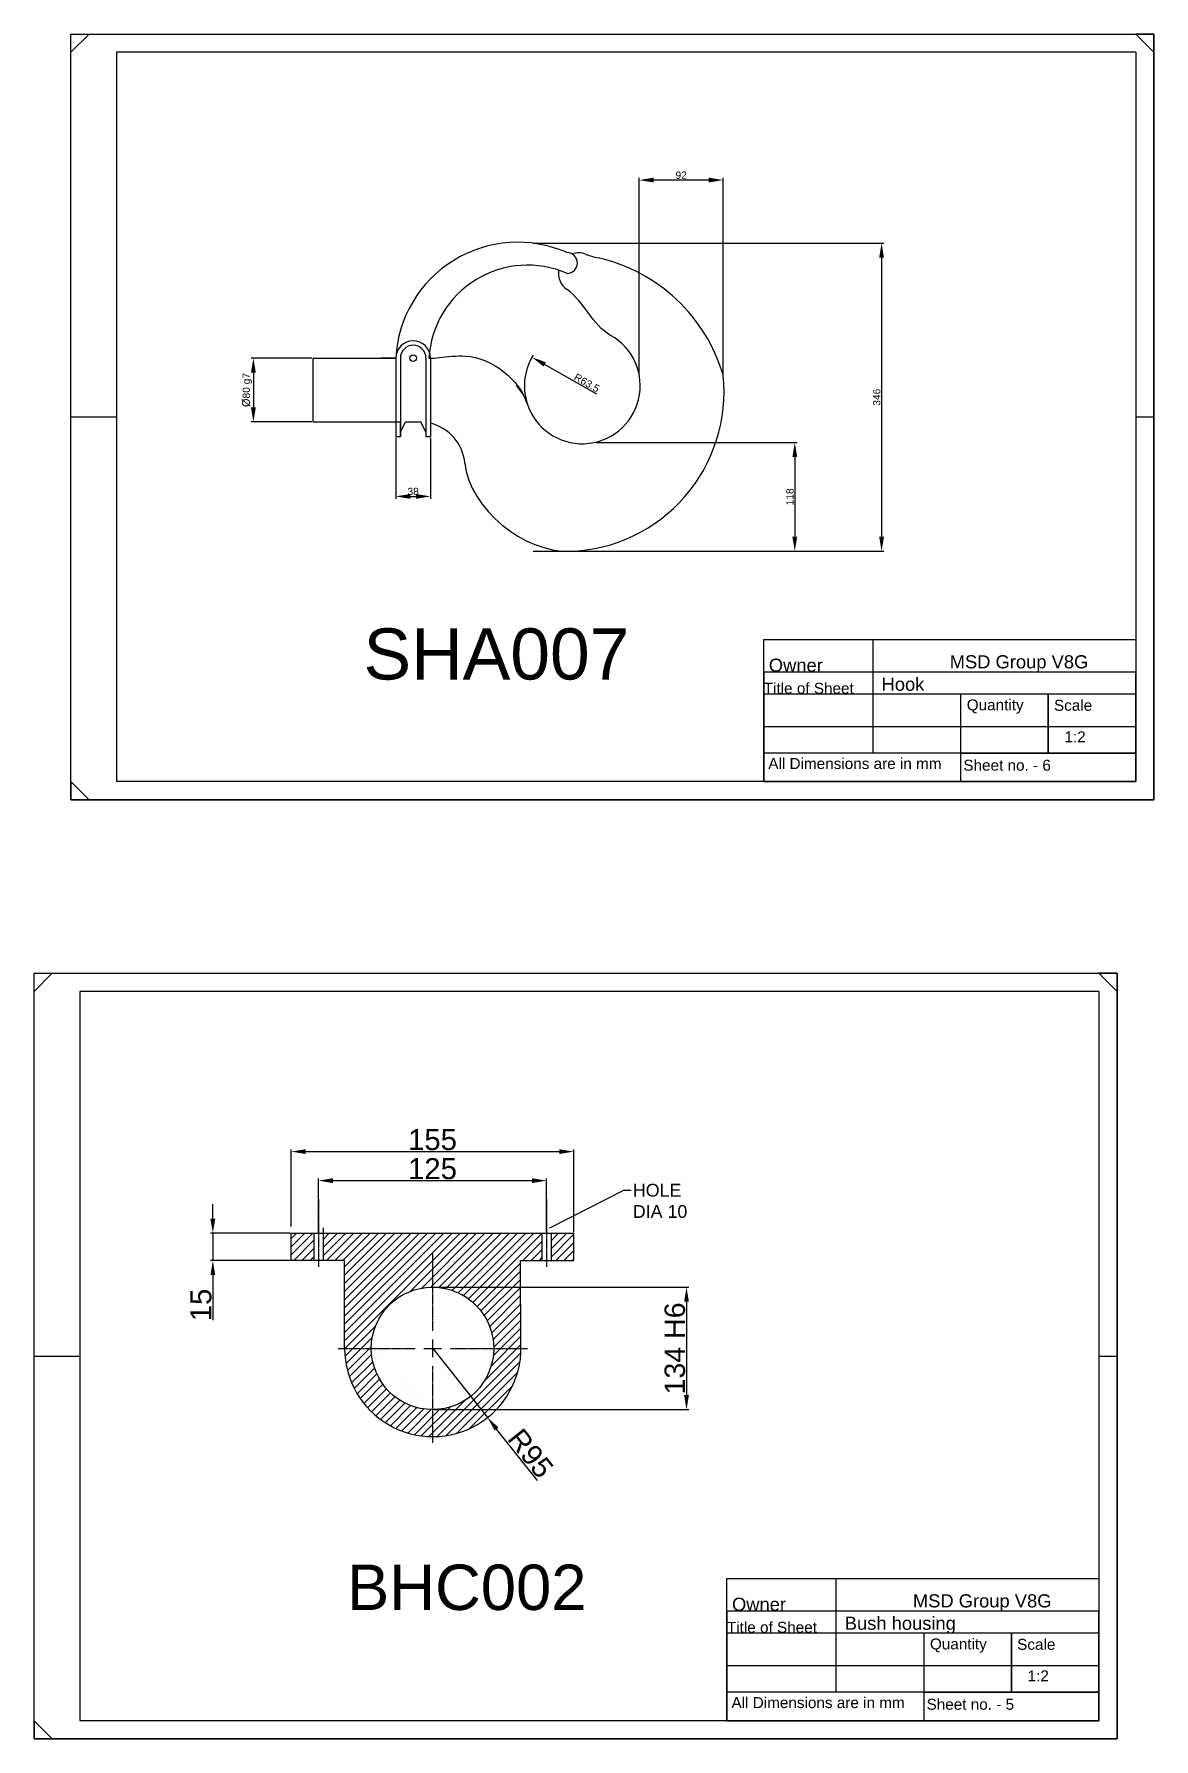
# Model space of a CAD drawing. Header units: inches. Extents: x 6036 to 12138, y -290 to 1789.
# Drawn here: x 6959 to 7574, y 836 to 1771 of the extents above; entities that cross this region are included whole.
import ezdxf
from ezdxf import colors
from ezdxf.entities.mleader import LeaderData, LeaderLine
from ezdxf.math import Vec2, Vec3

# ---------------------------------------------------------------- set-up
doc = ezdxf.new("R2010")
doc.units = ezdxf.units.IN
doc.header["$MEASUREMENT"] = 0
doc.linetypes.add('CENTER2', pattern=[1.125, 0.75, -0.125, 0.125, -0.125])
doc.styles.get("Standard").update_dxf_attribs({"font": 'arial.ttf'})
doc.dimstyles.new('ISO-25', dxfattribs={"dimtxt": 4, "dimasz": 8, "dimexe": 1.25, "dimexo": 0.625, "dimtad": 1, "dimtxsty": 'Standard', "dimcen": 2.5, "dimadec": 0, "dimazin": 0, "dimtfac": 1, "dimtmove": 0, "dimatfit": 3, "dimfxl": 1, "dimarcsym": 0})
pattern_1 = [(45, (5485.6663, 168.6912), (-2.245064, 2.245064), [])]

# ---------------------------------------------------------------- blocks, each defined once
blk = doc.blocks.new('*D36')
at = {"color": 0, "lineweight": -2, "transparency": 16777216}
for p, q in [((7267.51, 1546.64), (7377.95, 1546.64)), ((7376.7, 1538.64), (7376.7, 1494.92)), ((7267.51, 1486.92), (7377.95, 1486.92))]:
    blk.add_line(p, q, dxfattribs=at)
at = {"color": 0, "transparency": 16777216}
for points in [[(7375.36, 1538.64), (7378.03, 1538.64), (7376.7, 1546.64)], [(7375.36, 1494.92), (7378.03, 1494.92), (7376.7, 1486.92)]]:
    blk.add_solid(points, dxfattribs=at)
at = {"layer": 'Defpoints', "color": 0, "transparency": 16777216}
for p in [(7266.89, 1546.64), (7266.89, 1486.92), (7376.7, 1486.92)]:
    blk.add_point(p, dxfattribs=at)
at = {"color": 0, "transparency": 16777216, "insert": (7374.03, 1516.78), "char_height": 4, "attachment_point": 5, "rotation": 90}
blk.add_mtext('118', dxfattribs=at)
blk = doc.blocks.new('*D37')
at = {"color": 0, "lineweight": -2, "transparency": 16777216}
for p, q in [((7233.28, 1655.97), (7425.54, 1655.97)), ((7424.29, 1647.97), (7424.29, 1494.92)), ((7233.28, 1486.92), (7425.54, 1486.92))]:
    blk.add_line(p, q, dxfattribs=at)
at = {"color": 0, "transparency": 16777216}
for points in [[(7422.96, 1647.97), (7425.63, 1647.97), (7424.29, 1655.97)], [(7422.96, 1494.92), (7425.63, 1494.92), (7424.29, 1486.92)]]:
    blk.add_solid(points, dxfattribs=at)
at = {"layer": 'Defpoints', "color": 0, "transparency": 16777216}
for p in [(7232.65, 1655.97), (7232.65, 1486.92), (7424.29, 1486.92)]:
    blk.add_point(p, dxfattribs=at)
at = {"color": 0, "transparency": 16777216, "insert": (7421.63, 1571.44), "char_height": 4, "attachment_point": 5, "rotation": 90}
blk.add_mtext('346', dxfattribs=at)
blk = doc.blocks.new('*D39')
at = {"color": 0, "lineweight": -2, "transparency": 16777216}
for p, q in [((7291.36, 1584.08), (7291.36, 1691.78)), ((7329.42, 1690.53), (7299.36, 1690.53)), ((7337.42, 1584.08), (7337.42, 1691.78))]:
    blk.add_line(p, q, dxfattribs=at)
at = {"color": 0, "transparency": 16777216}
for points in [[(7299.36, 1691.87), (7299.36, 1689.2), (7291.36, 1690.53)], [(7329.42, 1691.87), (7329.42, 1689.2), (7337.42, 1690.53)]]:
    blk.add_solid(points, dxfattribs=at)
at = {"layer": 'Defpoints', "color": 0, "transparency": 16777216}
for p in [(7291.36, 1690.53), (7291.36, 1583.46), (7337.42, 1583.46)]:
    blk.add_point(p, dxfattribs=at)
at = {"color": 0, "transparency": 16777216, "insert": (7314.39, 1693.2), "char_height": 4, "attachment_point": 5}
blk.add_mtext('92', dxfattribs=at)
blk = doc.blocks.new('*D40')
at = {"color": 0, "lineweight": -2, "transparency": 16777216}
for p, q in [((7157.84, 1549.25), (7157.84, 1515.79)), ((7176.89, 1549.25), (7176.89, 1515.79)), ((7165.84, 1517.04), (7168.89, 1517.04))]:
    blk.add_line(p, q, dxfattribs=at)
at = {"color": 0, "transparency": 16777216}
for points in [[(7165.84, 1518.37), (7165.84, 1515.71), (7157.84, 1517.04)], [(7168.89, 1518.37), (7168.89, 1515.71), (7176.89, 1517.04)]]:
    blk.add_solid(points, dxfattribs=at)
at = {"layer": 'Defpoints', "color": 0, "transparency": 16777216}
for p in [(7157.84, 1549.88), (7176.89, 1549.88), (7176.89, 1517.04)]:
    blk.add_point(p, dxfattribs=at)
at = {"color": 0, "transparency": 16777216, "insert": (7167.36, 1519.71), "char_height": 4, "attachment_point": 5}
blk.add_mtext('38', dxfattribs=at)
blk = doc.blocks.new('*D41')
at = {"color": 0, "lineweight": -2, "transparency": 16777216}
for p, q in [((7111.72, 1592.88), (7078.49, 1592.88)), ((7079.74, 1584.88), (7079.74, 1565.88)), ((7111.72, 1557.88), (7078.49, 1557.88))]:
    blk.add_line(p, q, dxfattribs=at)
at = {"color": 0, "transparency": 16777216}
for points in [[(7078.41, 1584.88), (7081.07, 1584.88), (7079.74, 1592.88)], [(7078.41, 1565.88), (7081.07, 1565.88), (7079.74, 1557.88)]]:
    blk.add_solid(points, dxfattribs=at)
at = {"layer": 'Defpoints', "color": 0, "transparency": 16777216}
for p in [(7112.35, 1592.88), (7079.74, 1557.88), (7112.35, 1557.88)]:
    blk.add_point(p, dxfattribs=at)
at = {"color": 0, "transparency": 16777216, "insert": (7076.28, 1575.38), "char_height": 4, "attachment_point": 5, "rotation": 90}
blk.add_mtext('{\\H1.08333x;Ø}80 g7', dxfattribs=at)
blk = doc.blocks.new('*D38')
at = {"color": 0, "lineweight": -2, "transparency": 16777216}
blk.add_line((7268.04, 1573.17), (7239.5, 1589.42), dxfattribs=at)
blk.add_arc((7260.14, 1577.67), 31.75, 148.07506, 196.72877, dxfattribs=at)
at = {"color": 0, "transparency": 16777216}
blk.add_solid([(7240.16, 1590.58), (7238.84, 1588.27), (7232.55, 1593.38)], dxfattribs=at)
at = {"layer": 'Defpoints', "color": 0, "transparency": 16777216}
for p in [(7232.55, 1593.38), (7260.14, 1577.67)]:
    blk.add_point(p, dxfattribs=at)
at = {"color": 0, "transparency": 16777216, "insert": (7262.62, 1579.32), "char_height": 4, "attachment_point": 5, "rotation": 330.3308}
blk.add_mtext('R63.5', dxfattribs=at)
blk = doc.blocks.new('*U42')
at = {"color": 0, "linetype": 'CENTER2', "transparency": 16777216}
blk.add_line((0, 18.5575), (0, -18.5575), dxfattribs=at)
blk = doc.blocks.new('*U43')
at = {"color": 0, "linetype": 'CENTER2', "transparency": 16777216}
blk.add_line((0, 18.5575), (0, -18.5575), dxfattribs=at)
blk = doc.blocks.new('*D45')
at = {"color": 0, "lineweight": -2, "transparency": 16777216}
for p, q in [((7178.77, 1083.29), (7318.54, 1083.29)), ((7317.29, 1075.29), (7317.29, 1024.14)), ((7178.77, 1016.14), (7318.54, 1016.14))]:
    blk.add_line(p, q, dxfattribs=at)
at = {"color": 0, "transparency": 16777216}
for points in [[(7315.96, 1075.29), (7318.62, 1075.29), (7317.29, 1083.29)], [(7315.96, 1024.14), (7318.62, 1024.14), (7317.29, 1016.14)]]:
    blk.add_solid(points, dxfattribs=at)
at = {"layer": 'Defpoints', "color": 0, "transparency": 16777216}
for p in [(7178.14, 1083.29), (7178.14, 1016.14), (7317.29, 1016.14)]:
    blk.add_point(p, dxfattribs=at)
at = {"color": 0, "transparency": 16777216, "insert": (7310.94, 1049.71), "char_height": 4, "attachment_point": 5, "rotation": 90}
blk.add_mtext('{\\H2.8x;134 H6}', dxfattribs=at)
blk = doc.blocks.new('*U44')
at = {"color": 0, "linetype": 'CENTER2', "transparency": 16777216}
for p, q in [((0, 9.67), (0, 51.87)), ((-51.87, 0), (-9.67, 0)), ((9.67, 0), (51.87, 0)), ((0, -51.87), (0, -9.67))]:
    blk.add_line(p, q, dxfattribs=at)
at = {"color": 0, "linetype": 'Continuous', "transparency": 16777216}
for p, q in [((-4.84, 0), (4.84, 0)), ((0, -4.84), (0, 4.84))]:
    blk.add_line(p, q, dxfattribs=at)
blk = doc.blocks.new('*D46')
at = {"color": 0, "lineweight": -2, "transparency": 16777216}
for p, q in [((7178.14, 1049.72), (7208.17, 1011.79)), ((7235.54, 977.22), (7213.13, 1005.52))]:
    blk.add_line(p, q, dxfattribs=at)
at = {"color": 0, "transparency": 16777216}
blk.add_solid([(7214.18, 1006.35), (7212.09, 1004.69), (7208.17, 1011.79)], dxfattribs=at)
at = {"layer": 'Defpoints', "color": 0, "transparency": 16777216}
for p in [(7178.14, 1049.72), (7208.17, 1011.79)]:
    blk.add_point(p, dxfattribs=at)
at = {"color": 0, "transparency": 16777216, "insert": (7231.79, 992.17), "char_height": 4, "attachment_point": 5, "rotation": 308.36962}
blk.add_mtext('{\\H2.8x;R95}', dxfattribs=at)
blk = doc.blocks.new('*D47')
at = {"color": 0, "lineweight": -2, "transparency": 16777216}
for p, q in [((7057.5, 1120.92), (7057.5, 1128.92)), ((7099.86, 1112.92), (7056.25, 1112.92)), ((7057.5, 1112.92), (7057.5, 1097.92)), ((7099.86, 1097.92), (7056.25, 1097.92)), ((7057.5, 1089.92), (7057.5, 1065.17))]:
    blk.add_line(p, q, dxfattribs=at)
at = {"color": 0, "transparency": 16777216}
for points in [[(7056.16, 1120.92), (7058.83, 1120.92), (7057.5, 1112.92)], [(7056.16, 1089.92), (7058.83, 1089.92), (7057.5, 1097.92)]]:
    blk.add_solid(points, dxfattribs=at)
at = {"layer": 'Defpoints', "color": 0, "transparency": 16777216}
for p in [(7100.48, 1112.92), (7057.5, 1097.92), (7100.48, 1097.92)]:
    blk.add_point(p, dxfattribs=at)
at = {"color": 0, "transparency": 16777216, "insert": (7050.99, 1073.55), "char_height": 4, "attachment_point": 5, "rotation": 90}
blk.add_mtext('{\\H2.88x;15}', dxfattribs=at)
blk = doc.blocks.new('*D48')
at = {"color": 0, "lineweight": -2, "transparency": 16777216}
for p, q in [((7115.48, 1113.55), (7115.48, 1142.99)), ((7123.48, 1141.74), (7232.48, 1141.74)), ((7240.48, 1113.55), (7240.48, 1142.99))]:
    blk.add_line(p, q, dxfattribs=at)
at = {"color": 0, "transparency": 16777216}
for points in [[(7123.48, 1143.07), (7123.48, 1140.4), (7115.48, 1141.74)], [(7232.48, 1143.07), (7232.48, 1140.4), (7240.48, 1141.74)]]:
    blk.add_solid(points, dxfattribs=at)
at = {"layer": 'Defpoints', "color": 0, "transparency": 16777216}
for p in [(7240.48, 1141.74), (7115.48, 1112.92), (7240.48, 1112.92)]:
    blk.add_point(p, dxfattribs=at)
at = {"color": 0, "transparency": 16777216, "insert": (7177.98, 1148.24), "char_height": 4, "attachment_point": 5}
blk.add_mtext('{\\H2.88x;125}', dxfattribs=at)
blk = doc.blocks.new('*D49')
at = {"color": 0, "lineweight": -2, "transparency": 16777216}
for p, q in [((7100.48, 1116.55), (7100.48, 1158.91)), ((7108.48, 1157.66), (7247.48, 1157.66)), ((7255.48, 1113.55), (7255.48, 1158.91))]:
    blk.add_line(p, q, dxfattribs=at)
at = {"color": 0, "transparency": 16777216}
for points in [[(7108.48, 1159), (7108.48, 1156.33), (7100.48, 1157.66)], [(7247.48, 1159), (7247.48, 1156.33), (7255.48, 1157.66)]]:
    blk.add_solid(points, dxfattribs=at)
at = {"layer": 'Defpoints', "color": 0, "transparency": 16777216}
for p in [(7255.48, 1157.66), (7100.48, 1115.92), (7255.48, 1112.92)]:
    blk.add_point(p, dxfattribs=at)
at = {"color": 0, "transparency": 16777216, "insert": (7177.98, 1164.17), "char_height": 4, "attachment_point": 5}
blk.add_mtext('{\\H2.88x;155}', dxfattribs=at)

msp = doc.modelspace()

# ---------------------------------------------------------------- hatches: boundary and pattern name
h = msp.add_hatch()
h.set_pattern_fill('ANSI31', color=256)
h.set_pattern_definition(pattern_1)
h.paths.add_polyline_path([(7112.98174, 1112.92478), (7100.48124, 1112.92478), (7100.48124, 1097.92478), (7112.98174, 1097.92478)])
h.paths.add_polyline_path([(7255.48324, 1112.92478), (7242.98274, 1112.92478), (7242.98274, 1097.92478), (7255.48324, 1097.92478)])
h = msp.add_hatch()
h.set_pattern_fill('ANSI31', color=256)
h.set_pattern_definition(pattern_1)
edge = h.paths.add_edge_path()
edge.add_line((7237.98274, 1112.92478), (7226.19224, 1112.92478))
edge.add_line((7226.19224, 1112.92478), (7129.77224, 1112.92478))
edge.add_line((7129.77224, 1112.92478), (7117.98174, 1112.92478))
edge.add_line((7117.98174, 1112.92478), (7117.98174, 1097.92478))
edge.add_line((7117.98174, 1097.92478), (7129.77224, 1097.92478))
edge.add_line((7129.77224, 1097.92478), (7129.77224, 1049.71673))
edge.add_line((7129.77224, 1049.71673), (7144.40224, 1049.71673))
edge.add_arc((7177.98224, 1049.71478), 33.58, 0.00333318, 179.99666682, ccw=False)
edge.add_line((7211.56224, 1049.71673), (7226.51355, 1049.71673))
edge.add_line((7226.51355, 1049.71673), (7226.19224, 1097.92478))
edge.add_line((7226.19224, 1097.92478), (7237.98274, 1097.92478))
edge.add_line((7237.98274, 1097.92478), (7237.98274, 1112.92478))
edge = h.paths.add_edge_path()
edge.add_line((7144.40224, 1049.71673), (7129.77224, 1049.71673))
edge.add_arc((7178.1429, 1049.71673), 48.37066, 180, 270)
edge.add_line((7178.1429, 1001.34607), (7178.1429, 1016.13516))
edge.add_arc((7177.98224, 1049.71478), 33.58, 179.99666682, 270.27413287, ccw=False)
edge = h.paths.add_edge_path()
edge.add_line((7226.51356, 1049.71477), (7226.51355, 1049.71673))
edge.add_line((7226.51355, 1049.71673), (7211.56224, 1049.71673))
edge.add_arc((7177.98224, 1049.71478), 33.58, -89.72586713, 0.00333318, ccw=False)
edge.add_line((7178.1429, 1016.13516), (7178.1429, 1001.34607))
edge.add_arc((7178.1429, 1049.71673), 48.37066, 270, 359.99767055)

# ---------------------------------------------------------------- linework, layer by layer
for p, q in [((6979.65641, 1760.6038), (6989.65641, 1770.6038)), ((7573.65641, 1760.6038), (7563.65641, 1770.6038)), ((7275.68408, 1605.35095), (7275.68408, 1605.35095)), ((7275.68408, 1605.35095), (7275.68408, 1605.35095)), ((7275.68408, 1605.35095), (7275.68408, 1605.35095)), ((7275.68408, 1605.35095), (7275.68408, 1605.35095)), ((7275.68408, 1605.35095), (7275.68408, 1605.35095)), ((7275.68408, 1605.35095), (7275.68408, 1605.35095)), ((7112.34643, 1592.87557), (7112.34643, 1557.87557)), ((7112.34643, 1592.87557), (7157.83696, 1592.87557)), ((7157.83696, 1592.87557), (7149.83696, 1592.87557)), ((7157.83696, 1592.87557), (7157.83696, 1557.87557)), ((7160.33696, 1592.87557), (7160.33696, 1557.87557)), ((7174.38696, 1592.87557), (7174.38696, 1557.13758)), ((7176.88696, 1592.87557), (7176.88696, 1557.13758)), ((6979.65641, 1560.6038), (7004.65641, 1560.6038)), ((7112.34643, 1557.87557), (7157.83696, 1557.87557)), ((7157.83696, 1557.87557), (7157.83696, 1549.87557)), ((7157.83696, 1557.87557), (7160.33696, 1557.87557)), ((7160.33696, 1557.87557), (7160.33696, 1549.87557)), ((7160.33696, 1552.21924), (7163.22401, 1557.87557)), ((7163.22401, 1557.87557), (7171.49992, 1557.87557)), ((7163.22401, 1557.87557), (7167.36196, 1557.87557)), ((7174.38696, 1552.21924), (7171.49992, 1557.87557)), ((7174.38696, 1557.13758), (7174.38696, 1549.87557)), ((7176.88696, 1557.13758), (7176.88696, 1549.87557)), ((7563.65641, 1560.6038), (7573.65641, 1560.6038)), ((7157.83696, 1549.87557), (7157.83696, 1549.87557)), ((7157.83696, 1549.87557), (7160.33696, 1549.87557)), ((7174.38696, 1549.87557), (7176.88696, 1549.87557)), ((7467.65641, 1376.2038), (7467.65641, 1360.6038)), ((6979.65641, 1360.6038), (6989.65641, 1350.6038)), ((6959.46137, 1245.54241), (6969.46137, 1255.54241)), ((7553.46137, 1245.54241), (7543.46137, 1255.54241)), ((7100.48124, 1097.92478), (7100.48124, 1112.92478)), ((7100.48124, 1112.92478), (7255.48324, 1112.92478)), ((7112.98174, 1112.92478), (7112.98174, 1097.92478)), ((7117.98174, 1115.92478), (7117.98174, 1097.92478)), ((7237.98274, 1112.92478), (7237.98274, 1097.92478)), ((7242.98274, 1112.92478), (7242.98274, 1097.92478)), ((7255.48324, 1097.92478), (7255.48324, 1112.92478)), ((7129.77224, 1097.92478), (7100.48124, 1097.92478)), ((7115.30924, 1097.92478), (7113.30924, 1097.92478)), ((7129.77224, 1049.71478), (7129.77224, 1097.92478)), ((7226.51356, 1049.71477), (7226.19224, 1097.92478)), ((7226.19224, 1097.92478), (7255.48324, 1097.92478)), ((7145.82474, 1049.71478), (7145.85724, 1049.71478)), ((7210.10724, 1049.71478), (7210.13974, 1049.71478)), ((6959.46137, 1045.54241), (6984.46137, 1045.54241)), ((7543.46137, 1045.54241), (7553.46137, 1045.54241)), ((7447.46137, 861.14241), (7447.46137, 845.54241)), ((6959.46137, 845.54241), (6969.46137, 835.54241))]:
    msp.add_line(p, q)
for points in [[(6979.65641, 1770.6038), (7573.65641, 1770.6038), (7573.65641, 1350.6038), (6979.65641, 1350.6038)], [(7359.65641, 1438.6038), (7563.65641, 1438.6038), (7563.65641, 1360.6038), (7359.65641, 1360.6038)], [(7359.65641, 1360.6038), (7563.65641, 1360.6038), (7563.65641, 1420.6038), (7359.65641, 1420.6038)], [(7359.65641, 1360.6038), (7563.65641, 1360.6038), (7563.65641, 1408.6038), (7359.65641, 1408.6038)], [(7515.65641, 1408.6038), (7467.65641, 1408.6038), (7467.65641, 1376.2038), (7515.65641, 1376.2038)], [(7563.65641, 1408.6038), (7515.65641, 1408.6038), (7515.65641, 1376.2038), (7563.65641, 1376.2038)], [(7359.65641, 1360.6038), (7563.65641, 1360.6038), (7563.65641, 1390.6038), (7359.65641, 1390.6038)], [(7359.65641, 1360.6038), (7563.65641, 1360.6038), (7563.65641, 1376.2038), (7359.65641, 1376.2038)], [(6959.46137, 1255.54241), (7553.46137, 1255.54241), (7553.46137, 835.54241), (6959.46137, 835.54241)], [(7339.46137, 923.54241), (7543.46137, 923.54241), (7543.46137, 845.54241), (7339.46137, 845.54241)], [(7339.46137, 845.54241), (7543.46137, 845.54241), (7543.46137, 905.54241), (7339.46137, 905.54241)], [(7339.46137, 845.54241), (7543.46137, 845.54241), (7543.46137, 893.54241), (7339.46137, 893.54241)], [(7495.46137, 893.54241), (7447.46137, 893.54241), (7447.46137, 861.14241), (7495.46137, 861.14241)], [(7543.46137, 893.54241), (7495.46137, 893.54241), (7495.46137, 861.14241), (7543.46137, 861.14241)], [(7339.46137, 845.54241), (7543.46137, 845.54241), (7543.46137, 875.54241), (7339.46137, 875.54241)], [(7339.46137, 845.54241), (7543.46137, 845.54241), (7543.46137, 861.14241), (7339.46137, 861.14241)]]:
    msp.add_lwpolyline(points, close=True)
for points in [[(7563.65641, 1350.6038), (7573.65641, 1350.6038), (7573.65641, 1770.6038), (7563.65641, 1770.6038)], [(7004.65641, 1760.6038), (7004.65641, 1360.6038)], [(7563.65641, 1760.6038), (7004.65641, 1760.6038)], [(7563.65641, 1760.6038), (7563.65641, 1360.6038)], [(7160.33696, 1549.87557), (7160.33696, 1557.87557)], [(7419.65641, 1376.2038), (7419.65641, 1438.6038), (7563.65641, 1438.6038), (7563.65641, 1360.6038), (7419.65641, 1360.6038)], [(6979.65641, 1360.6038), (6979.65641, 1350.6038), (7573.65641, 1350.6038), (7573.65641, 1360.6038)], [(7563.65641, 1360.6038), (7004.65641, 1360.6038)], [(7543.46137, 835.54241), (7553.46137, 835.54241), (7553.46137, 1255.54241), (7543.46137, 1255.54241)], [(6984.46137, 1245.54241), (6984.46137, 845.54241)], [(7543.46137, 1245.54241), (6984.46137, 1245.54241)], [(7543.46137, 1245.54241), (7543.46137, 845.54241)], [(7399.46137, 861.14241), (7399.46137, 923.54241), (7543.46137, 923.54241), (7543.46137, 845.54241), (7399.46137, 845.54241)], [(6959.46137, 845.54241), (6959.46137, 835.54241), (7553.46137, 835.54241), (7553.46137, 845.54241)], [(7543.46137, 845.54241), (6984.46137, 845.54241)]]:
    msp.add_lwpolyline(points)
for centre, radius in [((7167.36196, 1592.87557), 1.82768), ((7177.98224, 1049.71478), 33.58)]:
    msp.add_circle(centre, radius)
for centre, radius, start, end in [((7224.72691, 1589.46282), 66.97695, 66.19582574, 177.07928212), ((7251.75961, 1645.03848), 5.70358, 270, 90), ((7258.03597, 1639.5699), 11.03312, 69.9204738, 108.57182056), ((7282.08003, 1705.3462), 59, 249.9204738, 257.15886961), ((7248.33049, 1557.28909), 92.85499, 16.36751622, 77.15886961), ((7230.06355, 1589.78235), 54.09413, 66.35430132, 176.72191652), ((7258.03597, 1639.5699), 11.03312, 171.92542775, 235.32885871), ((7167.36196, 1592.87557), 9.525, 0, 180), ((7167.36196, 1592.87557), 7.025, 0, 180), ((7260.13696, 1577.66793), 31.75, 197.85664459, 60.68091514), ((7260.13696, 1577.66793), 31.75, 197.85664459, 60.68091514), ((7176.05794, 1651.87557), 59, 270, 275.45655413), ((7250.36131, 1574.39675), 87.53113, 271.98091543, 5.94021004), ((7206.1208, 1560.26631), 25, 17.85664459, 45), ((7170.8575, 1532.87557), 25, 5.56045025, 76.04388041), ((7178.1429, 1049.71673), 48.37066, 180, 0.76608856)]:
    msp.add_arc(centre, radius, start, end)
for points in [[(7275.68408, 1605.35095), (7265.59669, 1611.01615), (7261.27461, 1623.91452), (7251.75961, 1630.49593)], [(7195.73986, 1535.29796), (7198.1706, 1510.32989), (7228.31585, 1486.05079), (7253.38696, 1486.91793)]]:
    msp.add_open_spline(points, degree=3)
msp.add_open_spline([(7181.6683, 1593.14292), (7186.2843, 1593.58386), (7206.42455, 1596.8677), (7225.74277, 1580.88775), (7229.91647, 1567.93222)], degree=3, knots=[9.291491223, 9.291491223, 9.291491223, 9.291491223, 35.538404637, 117.205776614, 117.205776614, 117.205776614, 117.205776614])

# ---------------------------------------------------------------- block references
at = {"linetype": 'CENTER2'}
for name, p in [('*U42', (7115.48174, 1112.98228)), ('*U43', (7240.48274, 1112.98228)), ('*U44', (7178.1429, 1049.71673))]:
    msp.add_blockref(name, p, dxfattribs=at)

# ---------------------------------------------------------------- texts
for s, height, p in [('SHA007', 28.030646, (7140.14998, 1416.60912)), ('BHC002', 24.881417, (7131.09789, 906.25001))]:
    msp.add_text(s, height=height).set_placement(p)
at = {"attachment_point": 1}
for s, width, heights, insert, char_height in [(' Owner', 50.617645, [0], (7359.65641, 1428.05428), 7.2), ('MSD Group V8G', 112.7393063, [0], (7461.65641, 1429.92549), 7.2), ('Title of Sheet', 54.7590919, [0], (7359.65641, 1414.80844), 6), ('\\pxt8;Hook', 138.9083223, [0], (7424.2895, 1417.65047), 7.2), ('Quantity', 40.2640362, [0], (7470.99579, 1405.69635), 6), ('Scale', 41.4144354, [0], (7518.85247, 1405.46646), 6), ('\\pxi-3,l4,t4;1:2', 40.9471289, [0], (7518.59242, 1388.17653), 6), ('All Dimensions are in mm', 115.8458807, [0], (7362.16785, 1373.51217), 6), ('Sheet no. - 6', 87.2004007, [2.1729], (7469.15514, 1372.59263), 6), (' Owner', 50.617645, [0], (7339.46137, 912.99289), 7.2), ('MSD Group V8G', 112.7393063, [0], (7441.46137, 914.8641), 7.2), ('Title of Sheet', 54.7590919, [0], (7339.46137, 899.74705), 6), ('\\pxt8;Bush housing', 138.9083223, [0], (7404.09446, 902.58907), 7.2), ('Quantity', 40.2640362, [0], (7450.80074, 890.63495), 6), ('Scale', 41.4144354, [0], (7498.65743, 890.40506), 6), ('\\pxi-3,l4,t4;1:2', 40.9471289, [0], (7498.39737, 873.11514), 6), ('All Dimensions are in mm', 115.8458807, [0], (7341.9728, 858.45078), 6), ('Sheet no. - 5', 87.2004007, [2.1729], (7448.9601, 857.53123), 6)]:
    msp.add_mtext_dynamic_manual_height_columns(s, width=width, gutter_width=15, heights=heights, dxfattribs=dict(at, insert=insert, char_height=char_height))

# ---------------------------------------------------------------- dimensions: what is measured, and where the dimension line sits
for base, p1, p2, text, picture, middle in [((7291.35503, 1690.53245), (7337.42243, 1583.4554), (7291.35503, 1583.4554), '92', '*D39', (7314.38873, 1693.19974)), ((7176.88696, 1517.03964), (7157.83696, 1549.87557), (7176.88696, 1549.87557), '38', '*D40', (7167.36196, 1519.7083)), ((7255.48324, 1157.66442), (7100.48124, 1115.92478), (7255.48324, 1112.92478), '{\\H2.88x;<>}', '*D49', (7177.98224, 1164.17122)), ((7240.48274, 1141.73744), (7115.48174, 1112.92478), (7240.48274, 1112.92478), '{\\H2.88x;<>}', '*D48', (7177.98224, 1148.24425))]:
    dim = msp.add_linear_dim(base=base, p1=p1, p2=p2, text=text, dimstyle='ISO-25')
    dim.commit()
    dim.dimension.update_dxf_attribs({"geometry": picture, "text_midpoint": middle})
for base, p1, p2, text, picture, middle in [((7424.29475, 1486.91793), (7232.65149, 1655.96931), (7232.65149, 1486.91793), '346', '*D37', (7421.62609, 1571.44362)), ((7079.74155, 1557.87557), (7112.34643, 1592.87557), (7112.34643, 1557.87557), '{\\H1.08333x;Ø}80 g7', '*D41', (7076.28208, 1575.37557)), ((7376.69555, 1486.91793), (7266.88696, 1546.64374), (7266.88696, 1486.91793), '118', '*D36', (7374.02826, 1516.78084)), ((7057.49574, 1097.92478), (7100.48124, 1112.92478), (7100.48124, 1097.92478), '{\\H2.88x;<>}', '*D47', (7050.98894, 1073.54775)), ((7317.29119, 1016.13516), (7178.1429, 1083.29439), (7178.1429, 1016.13516), '{\\H2.8x;134 H6}', '*D45', (7310.94395, 1049.71478))]:
    dim = msp.add_linear_dim(base=base, p1=p1, p2=p2, angle=90, text=text, dimstyle='ISO-25')
    dim.commit()
    dim.dimension.update_dxf_attribs({"geometry": picture, "text_midpoint": middle})
dim = msp.add_radius_dim(center=(7260.13696, 1577.66793), mpoint=(7232.54946, 1593.38391), text='R63.5', dimstyle='ISO-25')
dim.commit()
dim.dimension.update_dxf_attribs({"geometry": '*D38', "text_midpoint": (7261.30325, 1577.00352), "dimtype": 164})
dim = msp.add_radius_dim(center=(7178.1429, 1049.71673), mpoint=(7208.16813, 1011.79304), text='{\\H2.8x;R95}', dimstyle='ISO-25')
dim.commit()
dim.dimension.update_dxf_attribs({"geometry": '*D46', "text_midpoint": (7231.79339, 992.17214)})

# ---------------------------------------------------------------- leaders
ml = msp.add_multileader_mtext('Standard')
ml.set_content('HOLE DIA 10', color=256)
ml.set_leader_properties()
ml.build(insert=Vec2(0, 0))
ml.multileader.update_dxf_attribs({"arrow_head_size": 2})
ctx = ml.context
ctx.base_point, ctx.char_height, ctx.arrow_head_size, ctx.landing_gap_size, ctx.plane_origin = Vec3(7286.85358, 1136.43061), 7, 2, 1, Vec3(7241.20308, 1115.31586)
notes = []
notes.append((ctx, [(0, (1, 1, 0), (7282.85358, 1136.43061), (1, 0), 4, [(0, [(7241.20308, 1115.31586)], 0, [])])]))
ctx.mtext.insert, ctx.mtext.width, ctx.mtext.flow_direction = Vec3(7287.85358, 1139.9903), 35.2571049, 5
for ctx, leaders in notes:
    for number, flags, end, landing, length, lines in leaders:
        leader = LeaderData()
        leader.index, (leader.has_last_leader_line, leader.has_dogleg_vector, leader.attachment_direction) = number, flags
        leader.last_leader_point, leader.dogleg_vector, leader.dogleg_length = Vec3(end), Vec3(landing), length
        for number, points, colour, breaks in lines:
            line = LeaderLine()
            line.index, line.vertices, line.color, line.breaks = number, Vec3.list(points), colors.encode_raw_color(colour), breaks
            leader.lines.append(line)
        ctx.leaders.append(leader)

doc.saveas('drawing.dxf')
